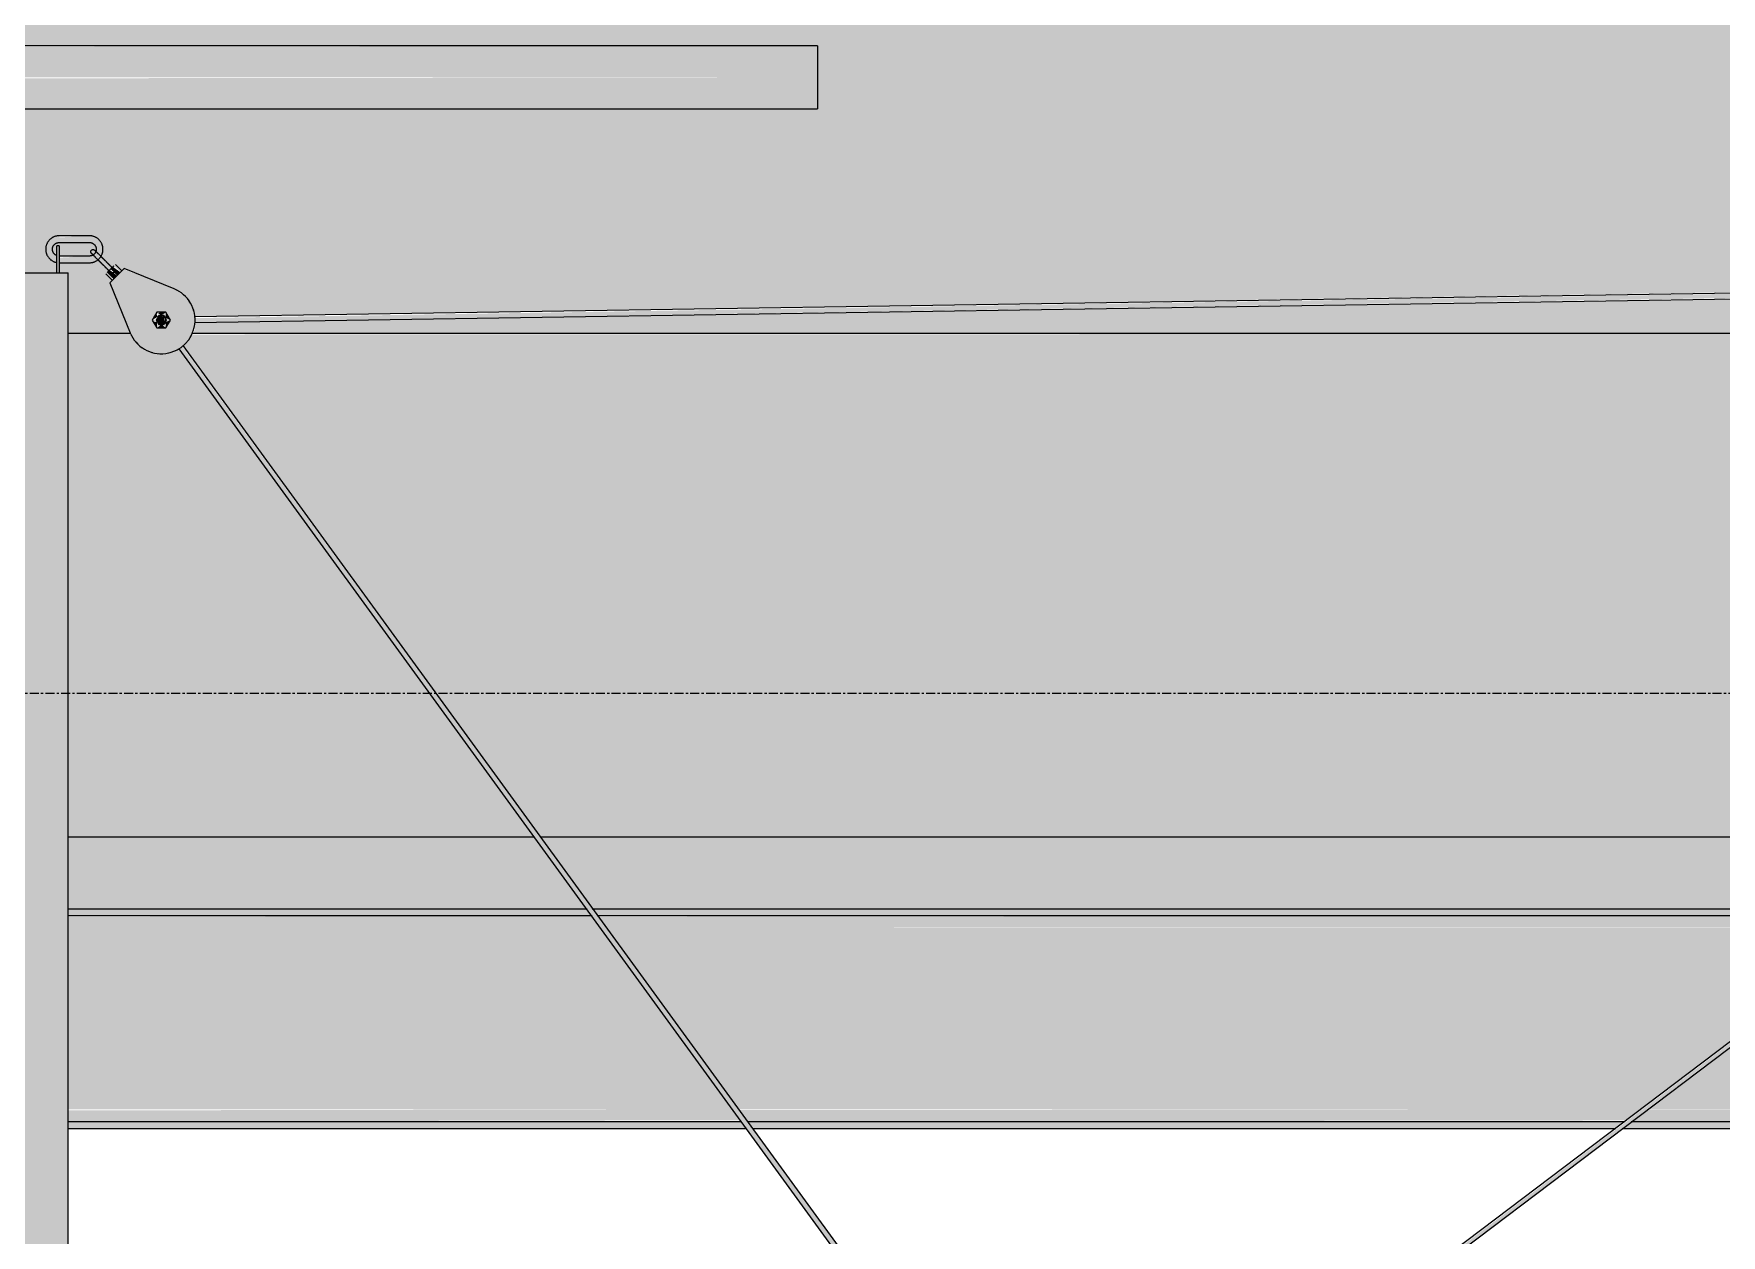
# Model space of a CAD drawing. Header units: inches. Extents: x 21380 to 98133, y -290 to 853.
# Drawn here: x 31599.3 to 31693.2, y 227.8 to 294.7 of the extents above; entities that cross this region are included whole.
import ezdxf

# ---------------------------------------------------------------- set-up
doc = ezdxf.new("R2010")
doc.units = ezdxf.units.IN
doc.header["$MEASUREMENT"] = 0
doc.linetypes.add('Grid Line 1_2_', pattern=[0.875, 0.5, -0.125, 0.125, -0.125])
for name, color, linetype, lineweight in [('A-FLOR-LEVL', 51, 'Continuous', 9), ('I-WALL', 2, 'Continuous', 9), ('M-HVAC-DUCT', 70, 'Continuous', 9), ('Q-SPCQ', 91, 'Continuous', 9), ('S-BEAM', 12, 'Continuous', 9)]:
    doc.layers.add(name, color=color, linetype=linetype, lineweight=lineweight)

# ---------------------------------------------------------------- blocks, each defined once
blk = doc.blocks.new('Basketball_Backstop-Performance_Sports_Systems-3103-Ceiling_Hung - 27_-0_ to 27_-11 7_8_-652462-Building Section - North_South looking East _ Fitness Center')
at = {"layer": 'Q-SPCQ'}
h = blk.add_hatch(color=256, dxfattribs=at)
h.paths.add_polyline_path([(21239.605, 292.25), (21239.417, 292.476), (21239.303, 292.25), (21239.553, 292.25)], flags=0)
h.paths.add_polyline_path([(21286.157, 292.25), (21287.428, 292.25), (21287.428, 294), (21239.648, 293.94), (21239.653, 293.525), (21239.669, 292.25), (21281.316, 292.25)], flags=0)
h.paths.add_polyline_path([(21239.211, 292.25), (21239.251, 292.25), (21239.251, 292.339)], flags=0)
h.paths.add_polyline_path([(21218.373, 292.25), (21239.211, 292.25), (21239.205, 294), (21191.428, 293.94), (21191.428, 292.25), (21213.532, 292.25)], flags=0)
h = blk.add_hatch(color=256, dxfattribs=at)
h.paths.add_polyline_path([(21287.428, 290.5), (21287.428, 292.25), (21239.669, 292.194), (21239.669, 290.5), (21240.303, 290.56), (21240.303, 291), (21240.49, 291), (21240.49, 290.5), (21271.632, 290.5)], flags=0)
h.paths.add_polyline_path([(21232.898, 290.5), (21238.365, 290.56), (21238.365, 291), (21238.553, 291), (21238.553, 290.5), (21239.186, 290.56), (21239.186, 292.25), (21191.428, 292.25), (21191.428, 290.5), (21213.532, 290.5)], flags=0)
for points in [[(21245.24, 281.375), (21245.24, 282.875), (21245.115, 282.875), (21245.115, 281.375)], [(21246.928, 283.069), (21246.928, 283.431), (21245.24, 283.344), (21245.24, 283.069)], [(21246.928, 281.944), (21246.928, 282.306), (21245.24, 282.219), (21245.24, 281.944)], [(21248.453, 281.225), (21248.64, 281.412), (21248.232, 281.711), (21248.099, 281.578)], [(21248.265, 281.037), (21248.453, 281.225), (21248.055, 281.534), (21247.912, 281.391), (21248.211, 281.092)], [(21251.053, 278.533), (21251.144, 278.625), (21251.055, 278.94), (21250.863, 278.991), (21250.678, 278.75), (21250.803, 278.533)]]:
    blk.add_hatch(color=256, dxfattribs=at).paths.add_polyline_path(points, flags=0)
h = blk.add_hatch(color=256, dxfattribs=at)
h.paths.add_polyline_path([(21244.77, 116), (21245.74, 116), (21245.738, 119.125), (21245.053, 119.125), (21245.053, 119.312), (21245.74, 119.312), (21245.738, 119.75), (21242.428, 119.75), (21242.428, 116), (21244.084, 116)], flags=0)
h.paths.add_polyline_path([(21245.297, 120.25), (21245.74, 120.25), (21245.737, 120.687), (21245.053, 120.687), (21245.053, 120.875), (21245.74, 120.875), (21245.732, 128.803), (21245.351, 128.769), (21245.07, 128.751), (21242.428, 128.75), (21242.428, 120.25), (21245.283, 120.25)], flags=0)
h.paths.add_polyline_path([(21242.428, 128.823), (21242.582, 128.956), (21242.428, 128.875)], flags=0)
h.paths.add_polyline_path([(21242.918, 129), (21242.428, 129.125), (21242.428, 129.065), (21242.582, 129.044)], flags=0)
h.paths.add_polyline_path([(21245.502, 129.172), (21245.627, 129.217), (21245.74, 129.25), (21245.727, 134.812), (21245.053, 134.812), (21245.053, 135), (21245.74, 135.065), (21245.727, 135.437), (21242.428, 135.437), (21242.428, 129.177), (21244.084, 129.232), (21245.367, 129.189)], flags=0)
h.paths.add_polyline_path([(21244.77, 135.937), (21245.74, 135.937), (21245.726, 136.375), (21245.053, 136.375), (21245.053, 136.562), (21245.74, 136.562), (21245.71, 161.125), (21245.053, 161.125), (21245.053, 161.312), (21245.74, 161.312), (21245.709, 161.75), (21243.154, 161.75), (21243.161, 159.485), (21243.096, 152.543), (21242.428, 152.543), (21242.428, 135.937), (21244.687, 135.937)], flags=0)
h.paths.add_polyline_path([(21243.14, 162.25), (21245.74, 162.25), (21245.708, 162.687), (21245.053, 162.687), (21245.053, 162.875), (21245.74, 162.875), (21245.666, 224.81), (21245.351, 224.769), (21245.07, 224.751), (21242.428, 224.75), (21242.428, 187.186), (21243.136, 162.381)], flags=0)
h.paths.add_polyline_path([(21242.428, 224.823), (21242.582, 224.956), (21242.428, 224.875)], flags=0)
h.paths.add_polyline_path([(21242.918, 225), (21242.428, 225.125), (21242.428, 225.065), (21242.72, 225.026)], flags=0)
h.paths.add_polyline_path([(21245.502, 225.172), (21245.627, 225.217), (21245.74, 225.25), (21245.74, 281.375), (21242.428, 281.375), (21242.428, 225.177), (21244.084, 225.232), (21245.409, 225.184)], flags=0)
h = blk.add_hatch(color=256, dxfattribs=at)
h.paths.add_polyline_path([(21251.016, 276.877), (21251.47, 276.955), (21251.891, 277.141), (21252.265, 277.439), (21252.537, 277.787), (21252.723, 278.208), (21252.801, 278.662), (21252.766, 279.121), (21252.62, 279.557), (21252.265, 280.046), (21252.038, 280.261), (21251.144, 280.687), (21248.813, 281.585), (21248.055, 280.827), (21249.417, 277.64), (21249.845, 277.234), (21250.121, 277.058), (21250.557, 276.912)], flags=0)
h.paths.add_polyline_path([(21250.675, 278.312), (21250.803, 278.5), (21250.697, 278.5), (21250.684, 278.389)], flags=0)
h.paths.add_polyline_path([(21250.675, 279.187), (21250.784, 278.991), (21250.832, 279.071), (21250.711, 279.161)], flags=0)
h.paths.add_polyline_path([(21251.433, 278.75), (21251.199, 278.823), (21251.263, 278.677), (21251.408, 278.739)], flags=0)
h.paths.add_polyline_path([(21251.18, 278.312), (21251.104, 278.533), (21251.055, 278.406), (21251.144, 278.339)], flags=0)
h.paths.add_polyline_path([(21250.675, 278.312), (21250.423, 278.75), (21250.711, 279.187), (21251.206, 279.143), (21251.39, 278.675), (21251.119, 278.312), (21250.698, 278.312)], flags=0)
h.paths.add_polyline_path([(21250.67, 278.643), (21250.67, 278.857), (21250.476, 278.727), (21250.623, 278.663)], flags=0)
h.paths.add_polyline_path([(21251.149, 278.919), (21251.12, 279.143), (21251.055, 278.999), (21251.144, 278.926)], flags=0)
h = blk.add_hatch(color=256, dxfattribs=at)
h.paths.add_polyline_path([(21252.794, 278.622), (21392.558, 280.831), (21392.553, 281.065), (21252.789, 278.857), (21252.795, 278.628)], flags=0)
h.paths.add_polyline_path([(21251.162, 278.633), (21251.204, 278.714), (21251.142, 278.91), (21251.118, 278.823), (21251.156, 278.636)], flags=0)
h.paths.add_polyline_path([(21394.173, 280.823), (21394.211, 280.894), (21394.17, 280.83)], flags=0)
h = blk.add_hatch(color=256, dxfattribs=at)
h.paths.add_polyline_path([(21301.004, 210.178), (21301.046, 210.296), (21300.994, 210.249), (21301.003, 210.183)], flags=0)
h.paths.add_polyline_path([(21302.362, 211.205), (21392.963, 279.79), (21392.804, 279.867), (21302.274, 211.336), (21302.359, 211.208)], flags=0)
h = blk.add_hatch(color=256, dxfattribs=at)
h.paths.add_polyline_path([(21251.055, 278.312), (21251.18, 278.312), (21250.928, 278.5), (21250.675, 278.312)], flags=0)
h.paths.add_polyline_path([(21250.675, 278.312), (21250.678, 278.64), (21250.472, 278.665)], flags=0)
h.paths.add_polyline_path([(21251.18, 278.312), (21251.433, 278.75), (21251.144, 278.625), (21251.155, 278.533)], flags=0)
h.paths.add_polyline_path([(21251.18, 279.187), (21250.735, 279.143), (21250.928, 279), (21251.12, 279.143)], flags=0)
h.paths.add_polyline_path([(21251.433, 278.75), (21251.175, 279.143), (21251.144, 278.875), (21251.319, 278.799)], flags=0)
h.paths.add_polyline_path([(21250.423, 278.75), (21250.705, 278.927), (21250.649, 279.143), (21250.562, 278.991)], flags=0)
h = blk.add_hatch(color=256, dxfattribs=at)
h.paths.add_polyline_path([(21300.582, 210.221), (21300.826, 210.401), (21300.604, 210.382), (21300.578, 210.227)], flags=0)
h.paths.add_polyline_path([(21298.607, 212.937), (21298.782, 213.033), (21298.907, 213.056), (21252.084, 277.292), (21251.916, 277.126), (21298.52, 213.056)], flags=0)
h.paths.add_polyline_path([(21250.964, 278.473), (21251.149, 278.581), (21251.068, 278.549), (21250.949, 278.533), (21250.959, 278.477)], flags=0)
for p, q in [((21287.428, 294), (21239.488, 294)), ((21287.428, 294), (21287.428, 292.25)), ((21287.428, 292.25), (21287.428, 290.5)), ((21240.49, 290.5), (21287.428, 290.5)), ((21245.115, 281.375), (21245.115, 282.875)), ((21245.24, 282.875), (21245.115, 282.875)), ((21246.928, 283.437), (21245.24, 283.437)), ((21245.24, 283.062), (21246.928, 283.062)), ((21245.24, 282.875), (21245.24, 281.375)), ((21246.928, 282.312), (21245.24, 282.312)), ((21245.24, 281.937), (21246.928, 281.937)), ((21248.099, 281.578), (21248.287, 281.766)), ((21248.718, 281.49), (21248.365, 281.844)), ((21242.428, 281.375), (21245.74, 281.375)), ((21245.74, 225.168), (21245.74, 281.375)), ((21247.834, 281.313), (21248.188, 280.96)), ((21247.912, 281.391), (21248.099, 281.578)), ((21248.055, 280.827), (21248.851, 281.623)), ((21248.055, 280.827), (21249.192, 278.042)), ((21251.636, 280.486), (21248.851, 281.623)), ((21392.571, 281.065), (21252.78, 278.935)), ((21252.794, 278.622), (21392.571, 280.753)), ((21392.866, 279.914), (21302.216, 211.408)), ((21250.675, 279.187), (21250.423, 278.75)), ((21251.18, 279.187), (21250.675, 279.187)), ((21250.796, 278.904), (21250.708, 278.903)), ((21251.433, 278.75), (21251.18, 279.187)), ((21302.359, 211.203), (21393.02, 279.717)), ((21250.423, 278.75), (21250.675, 278.312)), ((21250.675, 278.312), (21251.18, 278.312)), ((21251.18, 278.312), (21251.433, 278.75)), ((21251.9, 277.148), (21298.607, 212.937)), ((21298.983, 212.951), (21252.146, 277.34))]:
    blk.add_line(p, q, dxfattribs=at)
at = {"layer": 'Q-SPCQ', "flags": 128}
for points in [[(21245.24, 283.437), (21245.21, 283.437), (21245.18, 283.435), (21245.151, 283.432), (21245.121, 283.428), (21245.091, 283.423), (21245.062, 283.416), (21245.033, 283.408), (21245.004, 283.399), (21244.976, 283.389), (21244.948, 283.378), (21244.921, 283.366), (21244.894, 283.353), (21244.868, 283.338), (21244.842, 283.323), (21244.817, 283.307), (21244.792, 283.289), (21244.769, 283.271), (21244.746, 283.251), (21244.724, 283.231), (21244.702, 283.21), (21244.682, 283.188), (21244.662, 283.165), (21244.644, 283.142), (21244.626, 283.118), (21244.609, 283.093), (21244.594, 283.067), (21244.579, 283.041), (21244.565, 283.014), (21244.553, 282.987), (21244.541, 282.959), (21244.531, 282.931), (21244.522, 282.903), (21244.514, 282.874), (21244.507, 282.844), (21244.501, 282.815), (21244.497, 282.785), (21244.493, 282.756), (21244.491, 282.726), (21244.49, 282.696), (21244.49, 282.687)], [(21244.49, 282.687), (21244.491, 282.658), (21244.493, 282.628), (21244.496, 282.598), (21244.5, 282.568), (21244.505, 282.538), (21244.512, 282.509), (21244.52, 282.48), (21244.528, 282.452), (21244.538, 282.423), (21244.55, 282.395), (21244.562, 282.368), (21244.575, 282.341), (21244.589, 282.315), (21244.605, 282.289), (21244.621, 282.264), (21244.639, 282.24), (21244.657, 282.216), (21244.676, 282.193), (21244.697, 282.171), (21244.718, 282.149), (21244.74, 282.129), (21244.762, 282.109), (21244.786, 282.091), (21244.81, 282.073), (21244.835, 282.056), (21244.861, 282.041), (21244.887, 282.026), (21244.914, 282.012), (21244.941, 282), (21244.969, 281.988), (21244.997, 281.978), (21245.025, 281.969), (21245.054, 281.961), (21245.083, 281.954), (21245.113, 281.948)], [(21244.865, 282.687), (21244.866, 282.702), (21244.867, 282.717), (21244.868, 282.732), (21244.87, 282.747), (21244.873, 282.762), (21244.876, 282.777), (21244.88, 282.791), (21244.884, 282.805), (21244.889, 282.82), (21244.895, 282.834), (21244.901, 282.847), (21244.908, 282.861), (21244.915, 282.874), (21244.923, 282.887), (21244.931, 282.899), (21244.94, 282.911), (21244.949, 282.923), (21244.958, 282.935), (21244.968, 282.946), (21244.979, 282.957), (21244.99, 282.967), (21245.001, 282.977), (21245.013, 282.986), (21245.025, 282.995), (21245.038, 283.003), (21245.05, 283.011), (21245.064, 283.018), (21245.077, 283.025), (21245.091, 283.031), (21245.104, 283.037), (21245.119, 283.042), (21245.133, 283.047), (21245.147, 283.051), (21245.162, 283.054), (21245.177, 283.057), (21245.191, 283.059), (21245.206, 283.061), (21245.221, 283.062), (21245.236, 283.062), (21245.24, 283.062)], [(21245.108, 282.337), (21245.094, 282.342), (21245.081, 282.348), (21245.067, 282.355), (21245.054, 282.362), (21245.041, 282.37), (21245.029, 282.378), (21245.016, 282.387), (21245.005, 282.396), (21244.993, 282.406), (21244.982, 282.416), (21244.971, 282.426), (21244.961, 282.437), (21244.951, 282.449), (21244.942, 282.46), (21244.933, 282.472), (21244.925, 282.485), (21244.917, 282.498), (21244.91, 282.511), (21244.903, 282.524), (21244.897, 282.538), (21244.891, 282.552), (21244.886, 282.566), (21244.881, 282.58), (21244.877, 282.594), (21244.874, 282.609), (21244.871, 282.624), (21244.869, 282.639), (21244.867, 282.653), (21244.866, 282.668), (21244.865, 282.683), (21244.865, 282.687)], [(21247.678, 282.687), (21247.677, 282.717), (21247.675, 282.747), (21247.672, 282.777), (21247.668, 282.807), (21247.663, 282.837), (21247.656, 282.866), (21247.649, 282.895), (21247.64, 282.923), (21247.63, 282.952), (21247.619, 282.98), (21247.606, 283.007), (21247.593, 283.034), (21247.579, 283.06), (21247.563, 283.086), (21247.547, 283.111), (21247.529, 283.135), (21247.511, 283.159), (21247.492, 283.182), (21247.471, 283.204), (21247.45, 283.226), (21247.428, 283.246), (21247.406, 283.266), (21247.382, 283.284), (21247.358, 283.302), (21247.333, 283.319), (21247.307, 283.334), (21247.281, 283.349), (21247.255, 283.363), (21247.227, 283.375), (21247.2, 283.387), (21247.171, 283.397), (21247.143, 283.406), (21247.114, 283.414), (21247.085, 283.421), (21247.055, 283.427), (21247.026, 283.431), (21246.996, 283.434), (21246.966, 283.437), (21246.936, 283.437), (21246.928, 283.437)], [(21246.928, 283.062), (21246.943, 283.062), (21246.958, 283.061), (21246.973, 283.06), (21246.988, 283.058), (21247.002, 283.055), (21247.017, 283.052), (21247.031, 283.048), (21247.046, 283.043), (21247.06, 283.038), (21247.074, 283.033), (21247.088, 283.027), (21247.101, 283.02), (21247.114, 283.013), (21247.127, 283.005), (21247.14, 282.997), (21247.152, 282.988), (21247.164, 282.979), (21247.175, 282.969), (21247.186, 282.959), (21247.197, 282.949), (21247.207, 282.938), (21247.217, 282.926), (21247.226, 282.915), (21247.235, 282.903), (21247.243, 282.89), (21247.251, 282.877), (21247.259, 282.864), (21247.265, 282.851), (21247.272, 282.837), (21247.277, 282.823), (21247.282, 282.809), (21247.287, 282.795), (21247.291, 282.781), (21247.295, 282.766), (21247.297, 282.751), (21247.3, 282.736), (21247.301, 282.722), (21247.302, 282.707), (21247.303, 282.692), (21247.303, 282.687)], [(21246.928, 281.937), (21246.958, 281.938), (21246.988, 281.94), (21247.018, 281.943), (21247.047, 281.947), (21247.077, 281.952), (21247.106, 281.959), (21247.135, 281.967), (21247.164, 281.976), (21247.192, 281.986), (21247.22, 281.997), (21247.247, 282.009), (21247.274, 282.022), (21247.3, 282.037), (21247.326, 282.052), (21247.351, 282.068), (21247.376, 282.086), (21247.399, 282.104), (21247.422, 282.124), (21247.445, 282.144), (21247.466, 282.165), (21247.486, 282.187), (21247.506, 282.21), (21247.525, 282.233), (21247.542, 282.257), (21247.559, 282.282), (21247.575, 282.308), (21247.589, 282.334), (21247.603, 282.361), (21247.615, 282.388), (21247.627, 282.416), (21247.637, 282.444), (21247.646, 282.472), (21247.654, 282.501), (21247.661, 282.531), (21247.667, 282.56), (21247.671, 282.59), (21247.675, 282.619), (21247.677, 282.649), (21247.678, 282.679), (21247.678, 282.687)], [(21247.303, 282.687), (21247.303, 282.673), (21247.302, 282.658), (21247.3, 282.643), (21247.298, 282.628), (21247.295, 282.613), (21247.292, 282.598), (21247.288, 282.584), (21247.284, 282.57), (21247.279, 282.555), (21247.273, 282.541), (21247.267, 282.528), (21247.26, 282.514), (21247.253, 282.501), (21247.246, 282.488), (21247.237, 282.476), (21247.229, 282.464), (21247.219, 282.452), (21247.21, 282.44), (21247.2, 282.429), (21247.189, 282.418), (21247.178, 282.408), (21247.167, 282.398), (21247.155, 282.389), (21247.143, 282.38), (21247.13, 282.372), (21247.118, 282.364), (21247.105, 282.357), (21247.091, 282.35), (21247.078, 282.344), (21247.064, 282.338), (21247.05, 282.333), (21247.035, 282.328), (21247.021, 282.324), (21247.006, 282.321), (21246.992, 282.318), (21246.977, 282.316), (21246.962, 282.314), (21246.947, 282.313), (21246.932, 282.313), (21246.928, 282.312)], [(21247.039, 282.462), (21247.035, 282.466), (21247.032, 282.47), (21247.029, 282.474), (21247.026, 282.478), (21247.023, 282.482), (21247.02, 282.486), (21247.018, 282.49), (21247.015, 282.495), (21247.013, 282.499), (21247.011, 282.504), (21247.009, 282.508), (21247.008, 282.513), (21247.006, 282.518), (21247.005, 282.523), (21247.004, 282.528), (21247.003, 282.533), (21247.003, 282.538), (21247.002, 282.543), (21247.002, 282.548), (21247.002, 282.553), (21247.002, 282.558), (21247.003, 282.563), (21247.003, 282.567), (21247.004, 282.572), (21247.005, 282.577), (21247.006, 282.582), (21247.007, 282.587), (21247.009, 282.592), (21247.011, 282.596), (21247.013, 282.601), (21247.015, 282.606), (21247.017, 282.61), (21247.02, 282.614), (21247.022, 282.619), (21247.025, 282.623), (21247.028, 282.627), (21247.031, 282.631), (21247.034, 282.634), (21247.038, 282.638), (21247.039, 282.639)], [(21247.039, 282.639), (21247.042, 282.643), (21247.046, 282.646), (21247.05, 282.649), (21247.054, 282.652), (21247.058, 282.655), (21247.062, 282.658), (21247.067, 282.66), (21247.071, 282.662), (21247.076, 282.665), (21247.08, 282.667), (21247.085, 282.668), (21247.09, 282.67), (21247.094, 282.671), (21247.099, 282.673), (21247.104, 282.674), (21247.109, 282.674), (21247.114, 282.675), (21247.119, 282.675), (21247.124, 282.676), (21247.129, 282.676), (21247.134, 282.676), (21247.139, 282.675), (21247.144, 282.675), (21247.149, 282.674), (21247.154, 282.673), (21247.159, 282.672), (21247.163, 282.67), (21247.168, 282.669), (21247.173, 282.667), (21247.177, 282.665), (21247.182, 282.663), (21247.186, 282.661), (21247.191, 282.658), (21247.195, 282.656), (21247.199, 282.653), (21247.203, 282.65), (21247.207, 282.647), (21247.211, 282.643), (21247.215, 282.64), (21247.215, 282.639)], [(21247.215, 282.639), (21247.216, 282.639), (21247.217, 282.637), (21247.219, 282.635), (21247.222, 282.632), (21247.226, 282.629), (21247.231, 282.624), (21247.236, 282.618), (21247.242, 282.612), (21247.249, 282.605), (21247.257, 282.597), (21247.266, 282.589), (21247.275, 282.579), (21247.286, 282.569), (21247.297, 282.558), (21247.308, 282.546), (21247.32, 282.534), (21247.333, 282.521), (21247.347, 282.507), (21247.361, 282.493), (21247.376, 282.478), (21247.392, 282.463), (21247.408, 282.447), (21247.425, 282.43), (21247.442, 282.413), (21247.459, 282.395), (21247.477, 282.377), (21247.496, 282.359), (21247.515, 282.34), (21247.534, 282.321), (21247.554, 282.301), (21247.574, 282.281), (21247.594, 282.261), (21247.614, 282.24), (21247.635, 282.22), (21247.656, 282.199), (21247.677, 282.178), (21247.698, 282.157), (21247.719, 282.136), (21247.74, 282.114), (21247.746, 282.109)], [(21247.746, 282.109), (21247.725, 282.13), (21247.703, 282.151), (21247.682, 282.172), (21247.661, 282.193), (21247.64, 282.214), (21247.62, 282.235), (21247.599, 282.255), (21247.579, 282.276), (21247.559, 282.296), (21247.539, 282.315), (21247.52, 282.335), (21247.501, 282.354), (21247.482, 282.372), (21247.464, 282.39), (21247.446, 282.408), (21247.429, 282.425), (21247.412, 282.442), (21247.396, 282.458), (21247.38, 282.474), (21247.365, 282.489), (21247.351, 282.504), (21247.337, 282.518), (21247.324, 282.531), (21247.311, 282.543), (21247.3, 282.555), (21247.288, 282.566), (21247.278, 282.576), (21247.268, 282.586), (21247.26, 282.595), (21247.252, 282.603), (21247.244, 282.61), (21247.238, 282.617), (21247.232, 282.622), (21247.227, 282.627), (21247.223, 282.631), (21247.22, 282.635), (21247.218, 282.637), (21247.216, 282.638), (21247.216, 282.639)], [(21247.569, 281.932), (21247.548, 281.953), (21247.527, 281.974), (21247.506, 281.995), (21247.485, 282.016), (21247.464, 282.037), (21247.443, 282.058), (21247.422, 282.079), (21247.402, 282.099), (21247.382, 282.119), (21247.363, 282.139), (21247.343, 282.158), (21247.324, 282.177), (21247.306, 282.195), (21247.287, 282.214), (21247.27, 282.231), (21247.252, 282.249), (21247.236, 282.265), (21247.219, 282.282), (21247.204, 282.297), (21247.189, 282.312), (21247.174, 282.327), (21247.16, 282.341), (21247.147, 282.354), (21247.135, 282.366), (21247.123, 282.378), (21247.112, 282.389), (21247.101, 282.4), (21247.092, 282.409), (21247.083, 282.418), (21247.075, 282.426), (21247.067, 282.434), (21247.061, 282.44), (21247.055, 282.446), (21247.05, 282.451), (21247.046, 282.455), (21247.043, 282.458), (21247.041, 282.46), (21247.039, 282.462), (21247.039, 282.462)], [(21247.039, 282.462), (21247.039, 282.462), (21247.04, 282.461), (21247.043, 282.458), (21247.045, 282.456), (21247.049, 282.452), (21247.054, 282.447), (21247.059, 282.442), (21247.066, 282.435), (21247.073, 282.428), (21247.081, 282.42), (21247.089, 282.412), (21247.099, 282.402), (21247.109, 282.392), (21247.12, 282.381), (21247.131, 282.37), (21247.144, 282.357), (21247.157, 282.344), (21247.17, 282.331), (21247.185, 282.316), (21247.2, 282.301), (21247.215, 282.286), (21247.231, 282.27), (21247.248, 282.253), (21247.265, 282.236), (21247.283, 282.219), (21247.301, 282.2), (21247.319, 282.182), (21247.338, 282.163), (21247.357, 282.144), (21247.377, 282.124), (21247.397, 282.104), (21247.417, 282.084), (21247.437, 282.064), (21247.458, 282.043), (21247.479, 282.022), (21247.5, 282.001), (21247.521, 281.98), (21247.542, 281.959), (21247.563, 281.938), (21247.569, 281.932)], [(21247.569, 281.932), (21247.59, 281.911), (21247.611, 281.89), (21247.633, 281.868), (21247.654, 281.847), (21247.674, 281.827), (21247.695, 281.806), (21247.716, 281.785), (21247.736, 281.765), (21247.756, 281.745), (21247.776, 281.725), (21247.795, 281.706), (21247.814, 281.687), (21247.833, 281.668), (21247.851, 281.65), (21247.869, 281.633), (21247.886, 281.615), (21247.903, 281.599), (21247.919, 281.582), (21247.934, 281.567), (21247.949, 281.552), (21247.964, 281.537), (21247.978, 281.523), (21247.991, 281.51), (21248.003, 281.498), (21248.015, 281.486), (21248.026, 281.475), (21248.037, 281.464), (21248.046, 281.455), (21248.055, 281.446), (21248.063, 281.438), (21248.071, 281.43), (21248.077, 281.424), (21248.083, 281.418), (21248.088, 281.413), (21248.092, 281.409), (21248.095, 281.406), (21248.097, 281.404), (21248.099, 281.402), (21248.099, 281.402)], [(21247.994, 281.507), (21247.981, 281.52), (21247.968, 281.533), (21247.953, 281.548), (21247.939, 281.562), (21247.923, 281.578), (21247.907, 281.594), (21247.89, 281.611), (21247.873, 281.628), (21247.856, 281.645), (21247.838, 281.664), (21247.819, 281.682), (21247.8, 281.701), (21247.781, 281.72), (21247.761, 281.74), (21247.741, 281.76), (21247.721, 281.78), (21247.701, 281.8), (21247.68, 281.821), (21247.659, 281.842), (21247.638, 281.863), (21247.617, 281.884), (21247.596, 281.905), (21247.575, 281.926), (21247.569, 281.932)], [(21247.746, 282.109), (21247.767, 282.088), (21247.788, 282.066), (21247.809, 282.045), (21247.83, 282.024), (21247.851, 282.003), (21247.872, 281.983), (21247.892, 281.962), (21247.913, 281.942), (21247.933, 281.922), (21247.952, 281.902), (21247.972, 281.883), (21247.991, 281.864), (21248.009, 281.845), (21248.028, 281.827), (21248.045, 281.809), (21248.063, 281.792), (21248.079, 281.775), (21248.096, 281.759), (21248.111, 281.743), (21248.126, 281.728), (21248.141, 281.714), (21248.155, 281.7), (21248.168, 281.687)], [(21248.276, 281.578), (21248.276, 281.579), (21248.274, 281.58), (21248.272, 281.582), (21248.269, 281.585), (21248.266, 281.589), (21248.261, 281.594), (21248.256, 281.599), (21248.249, 281.605), (21248.242, 281.612), (21248.234, 281.62), (21248.226, 281.629), (21248.216, 281.638), (21248.206, 281.649), (21248.195, 281.659), (21248.184, 281.671), (21248.171, 281.683), (21248.158, 281.696), (21248.145, 281.71), (21248.13, 281.724), (21248.115, 281.739), (21248.1, 281.755), (21248.084, 281.771), (21248.067, 281.787), (21248.05, 281.805), (21248.032, 281.822), (21248.014, 281.84), (21247.996, 281.859), (21247.977, 281.878), (21247.958, 281.897), (21247.938, 281.917), (21247.918, 281.937), (21247.898, 281.957), (21247.877, 281.977), (21247.857, 281.998), (21247.836, 282.019), (21247.815, 282.04), (21247.794, 282.061), (21247.773, 282.082), (21247.752, 282.103), (21247.746, 282.109)], [(21248.203, 281.651), (21248.214, 281.641), (21248.223, 281.631), (21248.232, 281.623), (21248.24, 281.614), (21248.247, 281.607), (21248.254, 281.601), (21248.26, 281.595), (21248.264, 281.59), (21248.268, 281.586), (21248.272, 281.583), (21248.274, 281.581), (21248.275, 281.579), (21248.276, 281.578)], [(21248.099, 281.402), (21248.099, 281.402), (21248.098, 281.403), (21248.096, 281.405), (21248.093, 281.408), (21248.089, 281.412), (21248.084, 281.417), (21248.079, 281.422), (21248.072, 281.429), (21248.065, 281.436), (21248.058, 281.444), (21248.049, 281.452), (21248.039, 281.462), (21248.029, 281.472)], [(21248.276, 281.402), (21248.273, 281.398), (21248.269, 281.395), (21248.265, 281.392), (21248.261, 281.389), (21248.257, 281.386), (21248.253, 281.383), (21248.248, 281.381), (21248.244, 281.378), (21248.239, 281.376), (21248.235, 281.374), (21248.23, 281.372), (21248.225, 281.371), (21248.221, 281.369), (21248.216, 281.368), (21248.211, 281.367), (21248.206, 281.366), (21248.201, 281.366), (21248.196, 281.365), (21248.191, 281.365), (21248.186, 281.365), (21248.181, 281.365), (21248.176, 281.366), (21248.171, 281.366), (21248.166, 281.367), (21248.161, 281.368), (21248.156, 281.369), (21248.151, 281.37), (21248.147, 281.372), (21248.142, 281.374), (21248.137, 281.376), (21248.133, 281.378), (21248.128, 281.38), (21248.124, 281.382), (21248.12, 281.385), (21248.116, 281.388), (21248.112, 281.391), (21248.108, 281.394), (21248.104, 281.397), (21248.1, 281.401), (21248.099, 281.402)], [(21248.276, 281.578), (21248.28, 281.575), (21248.283, 281.571), (21248.286, 281.567), (21248.289, 281.563), (21248.292, 281.559), (21248.295, 281.555), (21248.297, 281.551), (21248.299, 281.546), (21248.302, 281.542), (21248.304, 281.537), (21248.305, 281.532), (21248.307, 281.528), (21248.308, 281.523), (21248.31, 281.518), (21248.311, 281.513), (21248.311, 281.508), (21248.312, 281.503), (21248.313, 281.498), (21248.313, 281.493), (21248.313, 281.488), (21248.313, 281.483), (21248.312, 281.478), (21248.312, 281.473), (21248.311, 281.468), (21248.31, 281.463), (21248.309, 281.459), (21248.307, 281.454), (21248.306, 281.449), (21248.304, 281.444), (21248.302, 281.44), (21248.3, 281.435), (21248.298, 281.431), (21248.295, 281.426), (21248.293, 281.422), (21248.29, 281.418), (21248.287, 281.414), (21248.284, 281.41), (21248.281, 281.406), (21248.277, 281.403), (21248.276, 281.402)]]:
    blk.add_lwpolyline(points, dxfattribs=at)
at = {"layer": 'Q-SPCQ'}
for radius, start, end in [(1.875, 202.19719, 67.80281), (1.875, 60, 63.65552), (1.875, 45, 49.02965), (1.875, 30, 34.37628), (0.25, 45, 225), (0.25, 120, 165), (0.281, 105, 135), (0.25, 120, 135), (0.25, 225, 45), (0.25, 90, 105), (0.25, 75, 105), (0.25, 75, 90), (0.281, 45, 75), (0.25, 330, 30), (1.875, 15, 19.67738), (1.875, 0, 4.89423), (1.875, 206.34448, 210), (0.281, 165, 195), (0.281, 225, 255), (0.25, 240, 270), (0.25, 240, 270), (0.25, 270, 300), (0.281, 285, 315), (0.281, 345, 15), (1.875, 330, 334.40343), (1.875, 345, 349.92609), (1.875, 220.97035, 225), (1.875, 235.62372, 240), (1.875, 250.32262, 255), (1.875, 295.59657, 300), (1.875, 265.10577, 270), (1.875, 280.07391, 285)]:
    blk.add_arc((21250.928, 278.75), radius, start, end, dxfattribs=at)
blk = doc.blocks.new('W-Wide Flange - W12X26-1193237-Building Section - North_South looking East _ Fitness Center')
at = {"layer": 'S-BEAM'}
h = blk.add_hatch(color=256, dxfattribs=at)
h.paths.add_polyline_path([(21381.072, 245.621), (21381.072, 246), (21348.404, 246), (21347.903, 245.621), (21378.15, 245.621)], flags=0)
h.paths.add_polyline_path([(21179.105, 245.621), (21238.984, 245.621), (21238.973, 246), (21179.151, 246)], flags=0)
h.paths.add_polyline_path([(21347.488, 245.621), (21347.99, 246), (21274.943, 246), (21275.219, 245.621), (21339.416, 245.621)], flags=0)
h.paths.add_polyline_path([(21245.74, 245.621), (21274.832, 245.621), (21274.557, 246), (21245.74, 246)], flags=0)
h = blk.add_hatch(color=256, dxfattribs=at)
h.paths.add_polyline_path([(21275.33, 244.938), (21274.832, 245.621), (21245.74, 245.537), (21245.74, 244.938), (21271.632, 244.938)], flags=0)
h.paths.add_polyline_path([(21290.999, 244.938), (21346.607, 244.955), (21347.488, 245.621), (21275.274, 245.545), (21275.716, 244.938), (21281.316, 244.938)], flags=0)
h.paths.add_polyline_path([(21179.023, 244.938), (21239.002, 245.004), (21238.984, 245.621), (21179.1, 245.582), (21179.034, 245.032)], flags=0)
h.paths.add_polyline_path([(21381.072, 244.938), (21381.072, 245.621), (21347.825, 245.562), (21346.999, 244.938), (21378.15, 244.938)], flags=0)
h = blk.add_hatch(color=256, dxfattribs=at)
h.paths.add_polyline_path([(21177.809, 234.844), (21180.703, 234.844), (21178.352, 239.358), (21178.144, 237.629)], flags=0)
h.paths.add_polyline_path([(21182.817, 234.844), (21239.115, 234.844), (21239.073, 242.513), (21239.003, 244.938), (21179.023, 244.938), (21178.748, 242.655), (21181.366, 237.629)], flags=0)
h.paths.add_polyline_path([(21381.072, 234.844), (21381.072, 244.938), (21346.999, 244.938), (21333.642, 234.844), (21378.15, 234.844)], flags=0)
h.paths.add_polyline_path([(21245.74, 234.844), (21282.672, 234.844), (21275.33, 244.938), (21245.74, 244.938), (21245.74, 237.629)], flags=0)
h.paths.add_polyline_path([(21310.366, 234.844), (21333.227, 234.844), (21346.584, 244.938), (21275.716, 244.938), (21283.058, 234.844), (21290.999, 234.844)], flags=0)
h = blk.add_hatch(color=256, dxfattribs=at)
h.paths.add_polyline_path([(21181.059, 234.16), (21180.703, 234.844), (21177.809, 234.844), (21177.726, 234.16)], flags=0)
h.paths.add_polyline_path([(21381.072, 234.16), (21381.072, 234.844), (21333.611, 234.82), (21332.738, 234.16), (21378.15, 234.16)], flags=0)
h.paths.add_polyline_path([(21245.74, 234.16), (21283.115, 234.235), (21282.672, 234.844), (21245.74, 234.78), (21245.74, 234.187)], flags=0)
h.paths.add_polyline_path([(21239.115, 234.16), (21239.115, 234.844), (21182.817, 234.844), (21183.173, 234.16), (21238.231, 234.16)], flags=0)
h.paths.add_polyline_path([(21283.555, 234.16), (21332.406, 234.223), (21333.227, 234.844), (21283.092, 234.797), (21283.541, 234.179)], flags=0)
h = blk.add_hatch(color=256, dxfattribs=at)
h.paths.add_polyline_path([(21381.072, 233.781), (21381.072, 234.16), (21332.738, 234.16), (21332.236, 233.781), (21378.15, 233.781)], flags=0)
h.paths.add_polyline_path([(21177.681, 233.781), (21181.257, 233.781), (21181.059, 234.16), (21177.726, 234.16)], flags=0)
h.paths.add_polyline_path([(21183.371, 233.781), (21239.115, 233.781), (21239.115, 234.16), (21183.173, 234.16)], flags=0)
h.paths.add_polyline_path([(21331.822, 233.781), (21332.323, 234.16), (21283.555, 234.16), (21283.831, 233.781), (21329.733, 233.781)], flags=0)
h.paths.add_polyline_path([(21283.444, 233.781), (21283.169, 234.16), (21245.74, 234.16), (21245.74, 233.781), (21281.316, 233.781)], flags=0)
for p, q in [((21245.74, 246), (21274.613, 246)), ((21274.887, 246), (21348.051, 246)), ((21245.74, 245.621), (21274.889, 245.621)), ((21275.162, 245.621), (21347.549, 245.621)), ((21245.74, 234.16), (21283.205, 234.16)), ((21245.74, 233.781), (21283.481, 233.781)), ((21283.529, 234.16), (21332.351, 234.16)), ((21283.805, 233.781), (21331.849, 233.781)), ((21332.197, 233.781), (21381.072, 233.781)), ((21332.699, 234.16), (21381.072, 234.16))]:
    blk.add_line(p, q, dxfattribs=at)

msp = doc.modelspace()

# ---------------------------------------------------------------- hatches: boundary and pattern name
at = {"layer": 'I-WALL', "lineweight": 5}
h = msp.add_hatch(color=256, dxfattribs=at)
h.paths.add_polyline_path([(31592.92, 281.375), (31592.92, 282.955), (31593.111, 282.879), (31593.222, 281.729), (31593.074, 281.555)], flags=0)
h.paths.add_polyline_path([(31592.92, 281.375), (31593.326, 281.671), (31593.302, 281.585), (31593.232, 281.546)], flags=0)
h.paths.add_polyline_path([(31534.643, 246), (31594.465, 246), (31594.351, 250), (31547.42, 250), (31547.42, 278), (31593.551, 278), (31593.468, 280.918), (31593.595, 281.375), (31592.92, 281.375), (31593.654, 281.585), (31593.723, 281.832), (31594.054, 281.832), (31594.054, 281.992), (31594.485, 281.992), (31594.542, 284.833), (31594.279, 285.015), (31594.044, 285.422), (31594.044, 285.891), (31594.17, 286.297), (31594.17, 289.687), (31594.678, 289.687), (31594.678, 290.5), (31594.045, 290.5), (31594.045, 289.812), (31593.857, 289.812), (31593.857, 290.5), (31546.92, 290.56), (31546.92, 294), (31594.715, 294.009), (31594.742, 294.264), (31594.92, 294.444), (31595.161, 294.188), (31595.17, 294), (31642.92, 293.94), (31642.92, 290.5), (31595.982, 290.5), (31595.982, 289.812), (31595.795, 289.812), (31595.795, 290.5), (31595.161, 290.5), (31595.161, 289.687), (31595.67, 289.687), (31595.705, 286.109), (31595.826, 285.656), (31595.705, 285.203), (31595.342, 284.859), (31595.351, 284.781), (31595.357, 281.992), (31595.786, 281.992), (31595.786, 281.555), (31596.563, 281.476), (31597.095, 281.375), (31600.607, 281.375), (31600.607, 282.875), (31600.732, 282.875), (31600.732, 282.306), (31602.42, 282.219), (31602.42, 281.944), (31600.732, 281.944), (31600.789, 281.375), (31601.232, 281.375), (31601.232, 278), (31604.684, 278.042), (31603.591, 280.871), (31603.703, 281.092), (31603.459, 281.446), (31603.834, 281.711), (31604.132, 281.412), (31604.343, 281.623), (31607.53, 280.261), (31608.044, 279.687), (31608.295, 278.935), (31736.564, 280.978), (31736.564, 290.5), (31723.92, 290.56), (31723.959, 294), (31736.564, 294), (31736.564, 337.742), (31580.046, 337.742), (31546.295, 332.925), (31546.295, 330.476), (31544.806, 330.476), (31534.811, 247.397)], flags=0)
h.paths.add_polyline_path([(31665.858, 246), (31703.482, 246), (31708.775, 250), (31627.526, 250), (31630.435, 246), (31646.491, 246)], flags=0)
h.paths.add_polyline_path([(31601.232, 246), (31630.049, 246), (31627.124, 250), (31601.232, 250), (31601.232, 247.397)], flags=0)
h.paths.add_polyline_path([(31736.564, 246), (31736.564, 250), (31709.189, 250), (31703.897, 246), (31733.642, 246)], flags=0)
h.paths.add_polyline_path([(31617.441, 278), (31736.564, 278), (31736.564, 280.578), (31608.282, 278.598), (31608.231, 278), (31612.599, 278)], flags=0)
h.paths.add_polyline_path([(31606.384, 278.473), (31606.341, 278.533), (31606.245, 278.619), (31606.347, 278.478)], flags=0)
h.paths.add_polyline_path([(31606.2, 278.903), (31606.355, 278.991), (31606.268, 278.985), (31606.198, 278.919)], flags=0)
h.paths.add_polyline_path([(31606.597, 278.927), (31606.498, 279.019), (31606.592, 278.928)], flags=0)
h.paths.add_polyline_path([(31596.92, 281.375), (31596.569, 281.832), (31596.728, 282.879), (31596.92, 282.955), (31596.92, 281.585)], flags=0)
h.paths.add_polyline_path([(31596.92, 281.375), (31596.513, 281.671), (31596.606, 281.671), (31596.729, 281.555)], flags=0)
h.paths.add_polyline_path([(31600.732, 283.069), (31600.732, 283.431), (31602.42, 283.344), (31602.42, 283.069)], flags=0)
h.paths.add_polyline_path([(31595.411, 285.727), (31595.353, 285.814), (31595.403, 285.728)], flags=0)
at = {"layer": 'M-HVAC-DUCT', "lineweight": 5}
h = msp.add_hatch(color=256, dxfattribs=at)
h.paths.add_polyline_path([(32611.545, 264), (32611.545, 278), (32541.538, 278), (32541.139, 264), (32595.468, 264)], flags=0)
h.paths.add_polyline_path([(32533.857, 264), (32533.857, 278), (32530.339, 277.923), (32530.105, 277.559), (32529.607, 277.126), (32528.822, 276.895), (32528.344, 276.918), (32528.128, 276.955), (32527.644, 277.074), (32518.134, 264), (32527.684, 264)], flags=0)
h.paths.add_polyline_path([(32517.748, 264), (32527.451, 277.34), (32527.137, 277.689), (32526.859, 278), (32389.264, 278), (32407.79, 264), (32499.147, 264)], flags=0)
h.paths.add_polyline_path([(32407.375, 264), (32388.85, 278), (32111.058, 278), (32106.593, 264), (32385.245, 264)], flags=0)
h.paths.add_polyline_path([(32103.322, 264), (32107.786, 278), (32070.862, 278), (32070.862, 264), (32072.562, 264)], flags=0)
h.paths.add_polyline_path([(32064.237, 264), (32064.237, 278), (32027.314, 278), (32031.778, 264), (32062.879, 264)], flags=0)
h.paths.add_polyline_path([(32028.507, 264), (32024.042, 278), (31746.188, 277.96), (31727.715, 264), (32025.958, 264)], flags=0)
h.paths.add_polyline_path([(31727.3, 264), (31745.826, 278), (31608.099, 277.945), (31607.952, 277.689), (31607.638, 277.34), (31617.342, 264), (31723.959, 264)], flags=0)
h.paths.add_polyline_path([(31616.956, 264), (31607.357, 277.126), (31606.56, 276.886), (31606.157, 276.904), (31605.794, 276.997), (31605.337, 277.234), (31605.014, 277.528), (31604.75, 277.923), (31604.609, 278), (31601.232, 277.989), (31601.232, 264), (31607.757, 264)], flags=0)
h.paths.add_polyline_path([(31593.723, 264), (31593.951, 264), (31593.468, 278), (31547.42, 278), (31547.42, 264), (31593.468, 264)], flags=0)
h = msp.add_hatch(color=256, dxfattribs=at)
h.paths.add_polyline_path([(32382.432, 250), (32425.9, 250), (32407.375, 264), (32106.593, 264), (32102.128, 250), (32304.965, 250)], flags=0)
h.paths.add_polyline_path([(31601.232, 250), (31627.124, 250.02), (31616.956, 264), (31601.232, 264), (31601.232, 250.011)], flags=0)
h.paths.add_polyline_path([(31547.42, 250), (31594.351, 250.009), (31593.951, 264), (31547.42, 264), (31547.42, 250.213)], flags=0)
h.paths.add_polyline_path([(31646.491, 250), (31708.818, 250.032), (31727.3, 264), (31617.342, 264), (31627.526, 250), (31636.808, 250)], flags=0)
h.paths.add_polyline_path([(32426.315, 250), (32507.564, 250), (32517.748, 264), (32407.79, 264), (32426.082, 250.176)], flags=0)
h.paths.add_polyline_path([(32098.857, 250), (32103.322, 264), (32070.862, 264), (32070.862, 250), (32072.562, 250)], flags=0)
h.paths.add_polyline_path([(31709.189, 250), (32032.972, 250), (32028.507, 264), (31727.715, 264), (31709.232, 250.032)], flags=0)
h.paths.add_polyline_path([(32507.951, 250), (32533.857, 250), (32533.857, 264), (32518.134, 264), (32508.09, 250.192)], flags=0)
h.paths.add_polyline_path([(32604.676, 250), (32611.545, 263.186), (32611.545, 264), (32541.139, 264), (32540.739, 250), (32595.468, 250)], flags=0)
h.paths.add_polyline_path([(32064.237, 250), (32064.237, 264), (32031.778, 264), (32036.243, 250), (32062.879, 250)], flags=0)
h.paths.add_polyline_path([(32611.545, 250), (32611.545, 259.128), (32606.79, 250)], flags=0)

# ---------------------------------------------------------------- linework, layer by layer
at = {"layer": 'A-FLOR-LEVL', "linetype": 'Grid Line 1_2_'}
msp.add_line((30717.093, 258), (34081.647, 258), dxfattribs=at)
at = {"layer": 'M-HVAC-DUCT'}
for p, q in [((31604.707, 278), (31601.232, 278)), ((31745.833, 278), (31608.123, 278)), ((31601.232, 250), (31627.124, 250)), ((31627.487, 250), (31708.817, 250))]:
    msp.add_line(p, q, dxfattribs=at)

# ---------------------------------------------------------------- block references
at = {"layer": 'Q-SPCQ'}
msp.add_blockref('Basketball_Backstop-Performance_Sports_Systems-3103-Ceiling_Hung - 27_-0_ to 27_-11 7_8_-652462-Building Section - North_South looking East _ Fitness Center', (10355.492, 0), dxfattribs=at)
at = {"layer": 'S-BEAM'}
msp.add_blockref('W-Wide Flange - W12X26-1193237-Building Section - North_South looking East _ Fitness Center', (10355.492, 0), dxfattribs=at)

doc.saveas('drawing.dxf')
